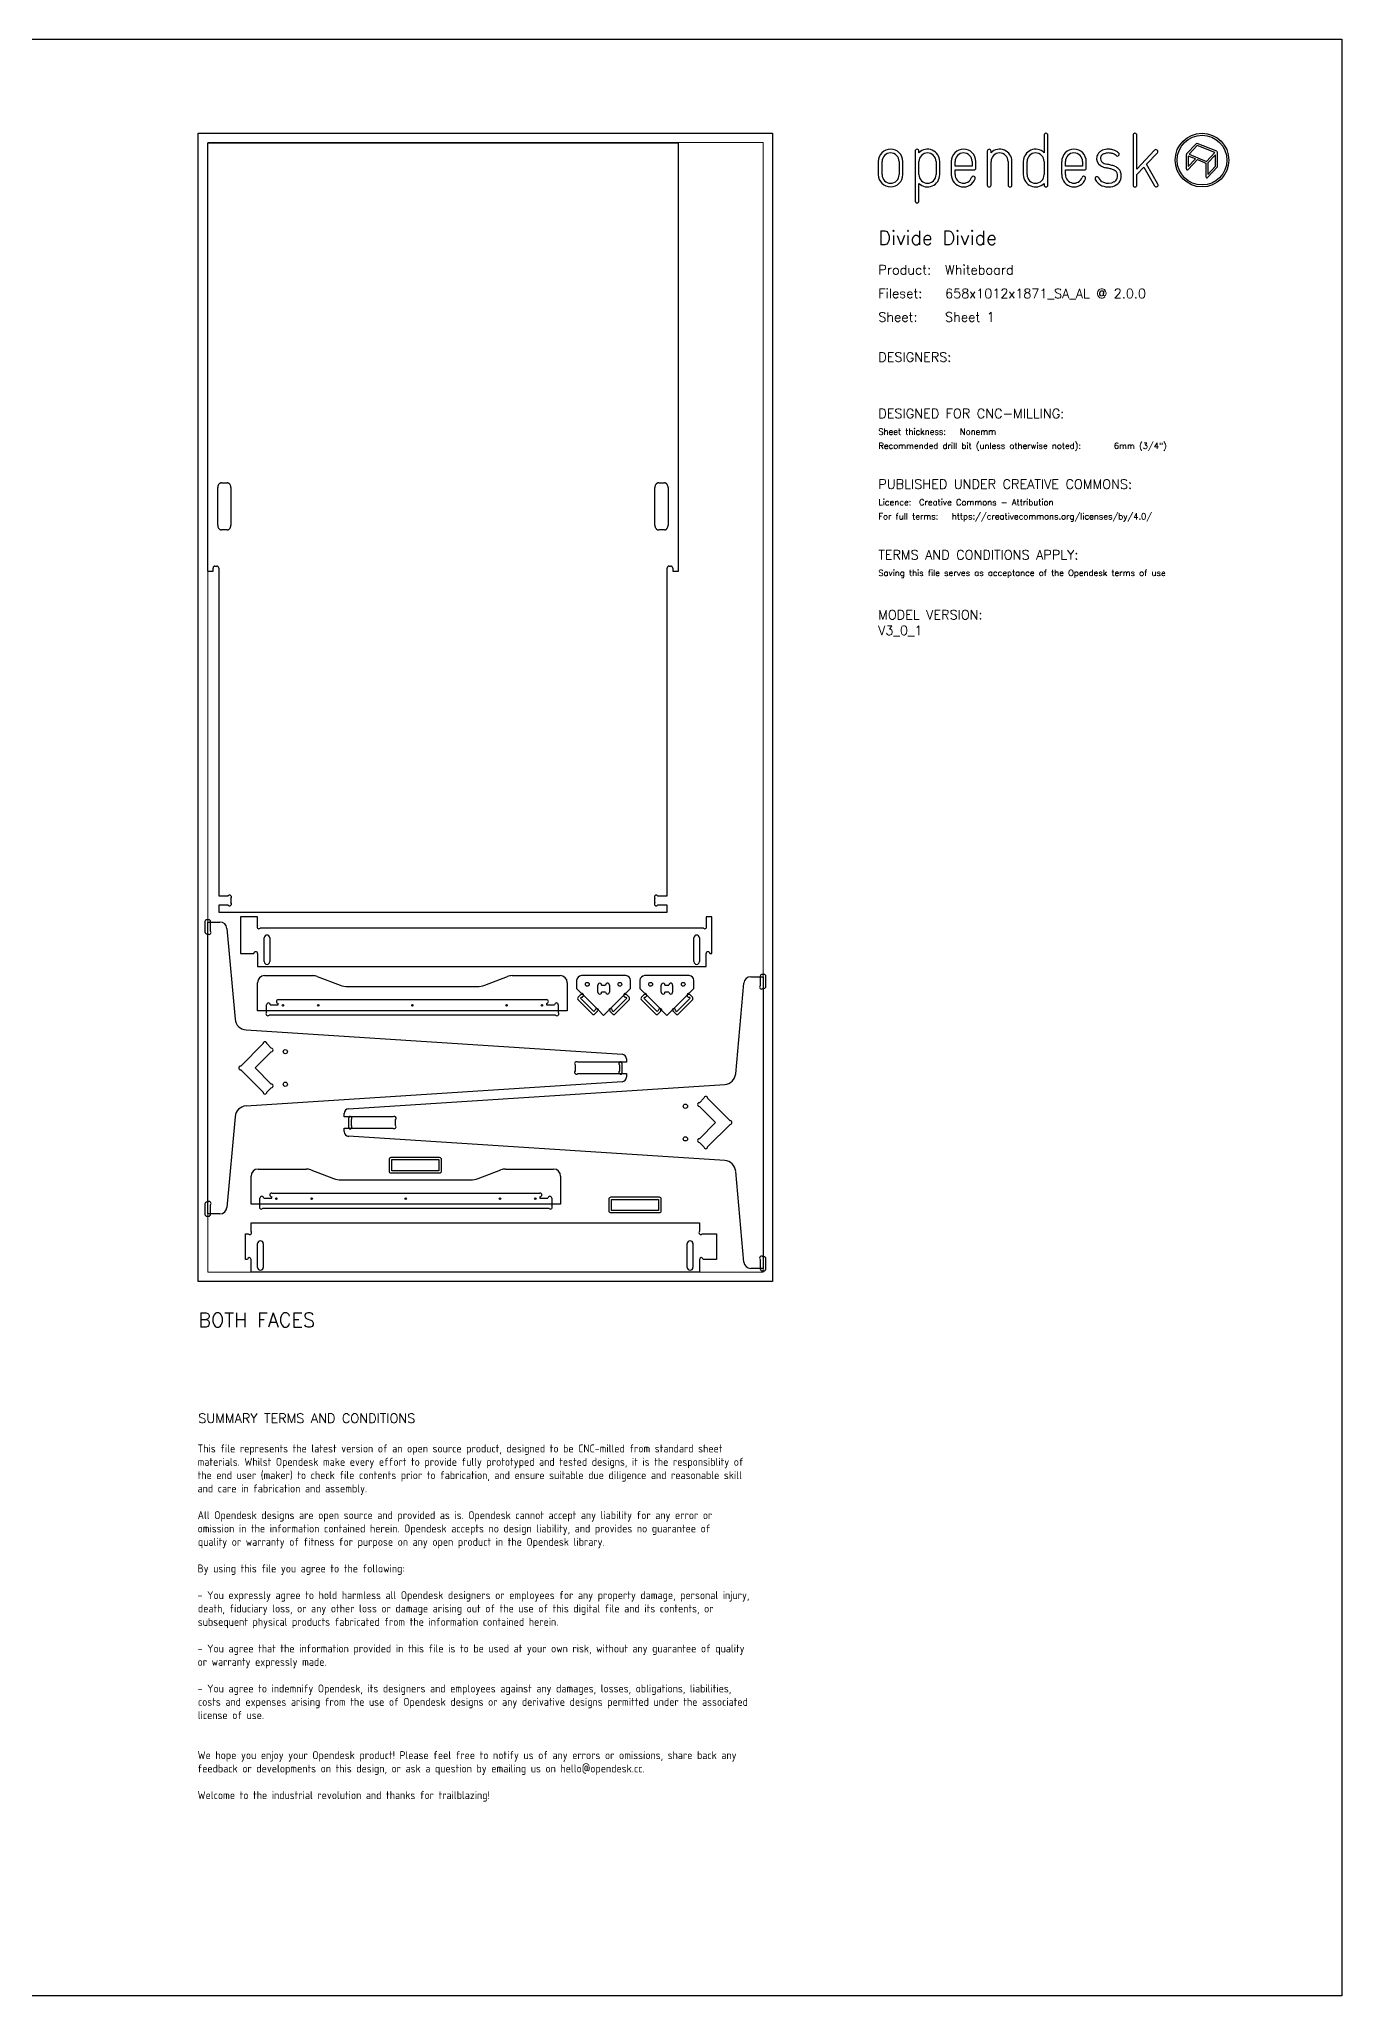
# Model space of a CAD drawing. Header units: millimetres. Extents: x -300 to 5880, y -300 to 4158.
# Drawn here: x 3112 to 5880, y 0 to 4158 of the extents above; entities that cross this region are included whole.
import ezdxf
from ezdxf.enums import TextEntityAlignment as Align

# ---------------------------------------------------------------- set-up
doc = ezdxf.new("R2010")
doc.units = ezdxf.units.MM
doc.layers.add('00-NOPRINT_TEXT', color=7, linetype='Continuous', lineweight=25)
doc.layers.add('00_NOPRINT_TOLERANCE', color=7, linetype='Continuous', lineweight=5)
for name, color, linetype, lineweight, true_color in [('BOARD_$TH-NOMINAL', 3, 'Continuous', 30, 0x00ff00), ('TOP-CUT-INSIDE_12.000MM', 3, 'Continuous', 25, 0x00ff04), ('TOP-CUT-INSIDE_24.000MM', 5, 'Continuous', 25, 0x0300ff), ('TOP-CUT-OUTSIDE_24.000MM', 140, 'Continuous', 25, 0x00a2ff), ('TOP-HOLE-3.000MM-DIAM_24.000MM', 20, 'Continuous', 25, 0xff3b00), ('TOP-HOLE-8.000MM-DIAM_24.000MM', 20, 'Continuous', 25, 0xff3b00), ('TOP-HOLE-9.000MM-DIAM_14.000MM', 220, 'Continuous', 25, 0xff00c7), ('TOP-POCKET-INSIDE_12.000MM', 140, 'Continuous', 25, 0x00b1ff), ('TOP-POCKET-INSIDE_6.000MM', 6, 'Continuous', 25, 0xff00e0), ('TOP-POCKET-INSIDE_9.000MM', 60, 'Continuous', 25, 0xb0ff00)]:
    doc.layers.add(name, color=color, linetype=linetype, lineweight=lineweight, true_color=true_color)
doc.styles.add('OD-ISOCP-17_221', font='isocp.shx')
doc.styles.add('OD-ISOCP-17_222', font='isocp.shx')
doc.styles.add('OD-ISOCP-17_223', font='isocp.shx')
doc.styles.add('OD-ISOCP-17_224', font='isocp.shx')
doc.styles.add('OD-ISOCP-17_225', font='isocp.shx')
doc.styles.add('OD-ISOCP-17_226', font='isocp.shx')
doc.styles.add('OD-ISOCP-17_227', font='isocp.shx')
doc.styles.add('OD-ISOCP-17_228', font='isocp.shx')
doc.styles.add('OD-ISOCP-17_229', font='isocp.shx')
doc.styles.add('OD-ISOCP-17_230', font='isocp.shx')
doc.styles.add('OD-ISOCP-17_231', font='isocp.shx')
doc.styles.add('OD-ISOCP-17_232', font='isocp.shx')
doc.styles.add('OD-ISOCP-17_233', font='isocp.shx')
doc.styles.add('OD-ISOCP-17_234', font='isocp.shx')
doc.styles.add('OD-ISOCP-17_235', font='isocp.shx')
doc.styles.add('OD-ISOCP-17_236', font='isocp.shx')
doc.styles.add('OD-ISOCP-17_237', font='isocp.shx')
doc.styles.add('OD-ISOCP-17_238', font='isocp.shx')
doc.styles.add('OD-ISOCP-17_239', font='isocp.shx')
doc.styles.add('OD-SIMPLEX-13_86', font='simplex.shx')
doc.styles.add('OD-SIMPLEX-20_82', font='simplex.shx')
doc.styles.add('OD-SIMPLEX-20_86', font='simplex.shx')
doc.styles.add('OD-SIMPLEX-20_88', font='simplex.shx')
doc.styles.add('OD-SIMPLEX-30_83', font='simplex.shx')
doc.styles.add('OD-SIMPLEX-30_87', font='simplex.shx')

# ---------------------------------------------------------------- blocks, each defined once
blk = doc.blocks.new('Borders Opendesk_7')
at = {"layer": '00-NOPRINT_TEXT'}
for p, q in [((0, 4158), (5880, 4158)), ((5880, 4158), (5880, 0)), ((5247.4, 3954), (5247.4, 3916.7)), ((5255.3, 3848), (5255.3, 3954)), ((5436.4, 3954), (5436.4, 3848)), ((5444.4, 3881.9), (5444.4, 3954)), ((4973.4, 3920.1), (4973.4, 3814.1)), ((4981.3, 3916.7), (4981.3, 3920.1)), ((5126.6, 3920.1), (5126.6, 3848)), ((5134.5, 3916.7), (5134.5, 3920.1)), ((5482.1, 3922), (5444.4, 3881.9)), ((5464.8, 3892.1), (5487.9, 3916.6)), ((5549.5, 3912.6), (5549.5, 3882.2)), ((5570.5, 3935.8), (5550.1, 3914)), ((5553.7, 3909.6), (5553.7, 3887.4)), ((5568.8, 3903.5), (5553.7, 3909.6)), ((5572.6, 3931.9), (5555.2, 3913.4)), ((5555.2, 3913.4), (5592.6, 3898.3)), ((5610, 3916.9), (5572.6, 3931.9)), ((5614.4, 3919.6), (5572.8, 3936.3)), ((5592.6, 3898.3), (5610, 3916.9)), ((5611.5, 3912.4), (5595.2, 3895.1)), ((5611.5, 3888.1), (5611.5, 3912.4)), ((5615.7, 3887.3), (5615.7, 3917.6)), ((4895, 3898), (4895, 3870.1)), ((4902.9, 3870.1), (4902.9, 3898)), ((4939.3, 3898), (4939.3, 3870.1)), ((4947.3, 3870.1), (4947.3, 3898)), ((4981.3, 3870.1), (4981.3, 3898)), ((5017.7, 3898), (5017.7, 3870.1)), ((5025.6, 3870.1), (5025.6, 3898)), ((5050, 3898), (5050, 3870.1)), ((5058, 3888.1), (5058, 3898)), ((5094.4, 3888.1), (5058, 3888.1)), ((5058, 3870.1), (5058, 3880.1)), ((5058, 3880.1), (5098.3, 3880.1)), ((5094.4, 3898), (5094.4, 3888.1)), ((5102.3, 3884.1), (5102.3, 3898)), ((5134.5, 3848), (5134.5, 3898)), ((5170.9, 3898), (5170.9, 3848)), ((5178.9, 3848), (5178.9, 3898)), ((5203, 3898), (5203, 3870.1)), ((5211, 3870.1), (5211, 3898)), ((5247.4, 3898), (5247.4, 3870.1)), ((5284.6, 3898), (5284.6, 3870.1)), ((5292.6, 3888.1), (5292.6, 3898)), ((5329, 3888.1), (5292.6, 3888.1)), ((5292.6, 3870.1), (5292.6, 3880.1)), ((5292.6, 3880.1), (5332.9, 3880.1)), ((5329, 3898), (5329, 3888.1)), ((5336.9, 3884.1), (5336.9, 3898)), ((5444.4, 3870.4), (5459.1, 3886)), ((5444.4, 3848), (5444.4, 3870.4)), ((5459.1, 3886), (5482.1, 3846)), ((5489, 3850), (5464.8, 3892.1)), ((5553.1, 3880.8), (5572.9, 3901.9)), ((5553.7, 3887.4), (5568.8, 3903.5)), ((5572.9, 3901.9), (5591.1, 3894.5)), ((5591.1, 3894.5), (5591.1, 3865.5)), ((5594.7, 3864.1), (5615.1, 3885.8)), ((5595.2, 3895.1), (5595.2, 3870.7)), ((5595.2, 3870.7), (5611.5, 3888.1)), ((4981.3, 3814.1), (4981.3, 3851.4)), ((5247.4, 3851.4), (5247.4, 3848)), ((5880, 0), (0, 0))]:
    blk.add_line(p, q, dxfattribs=at)
for radius in [57, 52.9]:
    blk.add_circle((5582.9, 3901), radius, dxfattribs=at)
for centre, radius, start, end in [((5251.3, 3954), 3.97, 0, 180), ((5440.4, 3954), 3.97, 0, 180), ((4921.1, 3898), 26.1, 0, 180), ((4921.1, 3898), 18.2, 0, 180), ((4977.3, 3920.1), 3.97, 0, 180), ((4999.5, 3898), 26.1, 0, 134.1316), ((4999.5, 3898), 18.2, 0, 180), ((5076.2, 3898), 26.1, 0, 180), ((5076.2, 3898), 18.2, 0, 180), ((5130.6, 3920.1), 3.97, 0, 180), ((5152.7, 3898), 26.1, 0, 134.1316), ((5152.7, 3898), 18.2, 0, 180), ((5229.2, 3898), 26.1, 45.8684, 180), ((5229.2, 3898), 18.2, 0, 180), ((5310.8, 3898), 26.1, 0, 180), ((5310.8, 3898), 18.2, 0, 180), ((5377.2, 3904.5), 18.3, 167.0964, 235.8453), ((5375.9, 3904.8), 16.9, 150.5139, 167.0489), ((5377.5, 3903.4), 19, 138.9882, 149.267), ((5377.5, 3903.4), 19, 127.9168, 138.9882), ((5380.5, 3899.5), 24, 111.7012, 127.9168), ((5375.9, 3904.8), 8.99, 151.0519, 168.0238), ((5377.5, 3903.4), 11.1, 138.9882, 148.8091), ((5377.5, 3903.4), 11.1, 127.9168, 138.9882), ((5380.5, 3899.5), 16, 111.7012, 127.9168), ((5383.5, 3891.9), 32.1, 90, 111.7012), ((5383.5, 3891.9), 24.2, 90, 111.7012), ((5383.5, 3878.8), 45.3, 80.7104, 90), ((5383.5, 3878.8), 37.3, 80.7104, 90), ((5385.9, 3893.2), 22.7, 71.5035, 80.7104), ((5385.9, 3893.2), 30.7, 71.5035, 80.7104), ((5387.1, 3896.7), 19, 61.0356, 71.5035), ((5387.1, 3896.7), 26.9, 61.0356, 71.5035), ((5387.1, 3896.7), 19, 46.7983, 61.0356), ((5387.1, 3896.7), 26.9, 46.7983, 61.0356), ((5402.8, 3913.5), 3.97, 226.7983, 46.7983), ((5485, 3919.3), 3.97, 316.7135, 136.7135), ((5551.6, 3912.6), 2.06, 136.7696, 180), ((5572, 3934.4), 2.06, 68.0714, 136.7696), ((5613.6, 3917.6), 2.06, 0, 68.0714), ((4921.1, 3870.1), 26.1, 180, 0), ((4921.1, 3870.1), 18.2, 180, 0), ((4999.5, 3870.1), 18.2, 180, 0), ((4999.5, 3870.1), 26.1, 225.8684, 0), ((5076.2, 3870.1), 26.1, 180, 340.0258), ((5076.2, 3870.1), 18.2, 180, 340.0258), ((5098.3, 3884.1), 3.97, 270, 0), ((5229.2, 3870.1), 26.1, 180, 314.1316), ((5229.2, 3870.1), 18.2, 180, 0), ((5310.8, 3870.1), 26.1, 180, 340.0258), ((5310.8, 3870.1), 18.2, 180, 340.0258), ((5332.9, 3884.1), 3.97, 270, 0), ((5377.2, 3904.5), 10.3, 167.9603, 235.8613), ((5382, 3911.6), 26.9, 235.8511, 248.0912), ((5382, 3911.6), 18.9, 235.8511, 248.0912), ((5388.7, 3928.4), 44.9, 248.0912, 257.5385), ((5388.7, 3928.4), 37, 248.0912, 257.5385), ((5300, 3526.6), 366.5, 76.1947, 77.5385), ((5300, 3526.6), 374.5, 76.1947, 77.5385), ((5372.7, 3822.5), 61.9, 69.1442, 76.1947), ((5372.7, 3822.5), 69.8, 69.1442, 76.1947), ((5389.5, 3866.6), 14.6, 38.9291, 69.1442), ((5389.5, 3866.6), 22.5, 38.9291, 69.1442), ((5393.9, 3870.2), 8.99, 17.5834, 38.9291), ((5385.6, 3867.6), 17.6, 343.8033, 17.5834), ((5393.9, 3870.2), 16.9, 17.5834, 38.9291), ((5385.6, 3867.6), 25.5, 343.8033, 17.5834), ((5551.6, 3882.2), 2.06, 180, 316.7696), ((5613.6, 3887.3), 2.06, 316.7696, 0), ((5097, 3862.6), 3.97, 340.0258, 160.0258), ((5130.6, 3848), 3.97, 180, 0), ((5174.9, 3848), 3.97, 180, 0), ((5251.3, 3848), 3.97, 180, 0), ((5331.6, 3862.6), 3.97, 340.0258, 160.0258), ((5359.7, 3861.7), 3.97, 24.786, 204.786), ((5380.2, 3871.2), 26.6, 204.786, 247.9544), ((5380.2, 3871.2), 18.7, 204.786, 247.9544), ((5383.5, 3879.3), 35.4, 247.9544, 298.2026), ((5383.5, 3879.3), 27.4, 247.9544, 298.2026), ((5390.6, 3866.1), 12.5, 298.2026, 343.8033), ((5390.6, 3866.1), 20.4, 298.2026, 343.8033), ((5440.4, 3848), 3.97, 180, 0), ((5485.5, 3848), 3.97, 209.8417, 29.8417), ((5593.2, 3865.5), 2.06, 180, 316.7696), ((4977.3, 3814.1), 3.97, 180, 0)]:
    blk.add_arc(centre, radius, start, end, dxfattribs=at)
at = {"layer": '00_NOPRINT_TOLERANCE', "ltscale": 0.379202}
for p, q in [((3450, 3958), (4670, 3958)), ((3450, 1518), (3450, 3958)), ((4670, 3958), (4670, 1518)), ((4670, 1518), (3450, 1518))]:
    blk.add_line(p, q, dxfattribs=at)
at = {"layer": '00_NOPRINT_TOLERANCE', "ltscale": 0.380876}
for p, q in [((3470, 3938), (4650, 3938)), ((4650, 1538), (3470, 1538))]:
    blk.add_line(p, q, dxfattribs=at)
at = {"layer": '00_NOPRINT_TOLERANCE', "ltscale": 0.380023}
for p, q in [((3470, 1538), (3470, 3938)), ((4650, 3938), (4650, 1538))]:
    blk.add_line(p, q, dxfattribs=at)
at = {"layer": 'BOARD_$TH-NOMINAL'}
for p, q in [((3450, 3958), (4670, 3958)), ((3450, 1518), (3450, 3958)), ((4670, 3958), (4670, 1518)), ((4670, 1518), (3450, 1518))]:
    blk.add_line(p, q, dxfattribs=at)
at = {"layer": '00-NOPRINT_TEXT'}
for s, height, style, p in [('Divide Divide', 30, 'OD-SIMPLEX-30_83', (4895, 3720.9)), ('Product:', 20, 'OD-SIMPLEX-20_82', (4895, 3657.9)), ('Whiteboard', 20, 'OD-SIMPLEX-20_82', (5036.9, 3657.9)), ('Fileset:', 20, 'OD-SIMPLEX-20_82', (4895, 3607.7)), ('658x1012x1871_SA_AL @ 2.0.0', 20, 'OD-SIMPLEX-20_82', (5036.9, 3607.6)), ('Sheet:', 20, 'OD-SIMPLEX-20_82', (4895, 3557.4)), ('Sheet 1', 20, 'OD-SIMPLEX-20_82', (5036.9, 3557.5)), ('DESIGNERS:', 20, 'OD-SIMPLEX-20_82', (4895, 3472.4)), ('DESIGNED FOR CNC-MILLING:', 20, 'OD-SIMPLEX-20_82', (4895, 3352.4)), ('Sheet thickness:', 13, 'OD-SIMPLEX-13_86', (4895, 3317.4)), ('Nonemm', 13, 'OD-SIMPLEX-13_86', (5068.3, 3317.4)), ('Recommended drill bit (unless otherwise noted):', 13, 'OD-SIMPLEX-13_86', (4895, 3287.4)), ('6mm (3/4")', 13, 'OD-SIMPLEX-13_86', (5395.5, 3287.4)), ('PUBLISHED UNDER CREATIVE COMMONS:', 20, 'OD-SIMPLEX-20_82', (4895, 3202.4)), ('Licence:', 13, 'OD-SIMPLEX-13_86', (4895, 3167.4)), ('Creative Commons - Attribution', 13, 'OD-SIMPLEX-13_86', (4981.5, 3167.4)), ('For full terms:', 13, 'OD-SIMPLEX-13_86', (4895, 3137.4)), ('https://creativecommons.org/licenses/by/4.0/', 13, 'OD-SIMPLEX-13_86', (5051.1, 3137.4)), ('TERMS AND CONDITIONS APPLY:', 20, 'OD-SIMPLEX-20_82', (4895, 3052.3)), ('Saving this file serves as acceptance of the Opendesk terms of use ', 13, 'OD-SIMPLEX-13_86', (4895, 3017.3))]:
    blk.add_text(s, height=height, dxfattribs=dict(at, style=style)).set_placement(p)
at = {"layer": '00-NOPRINT_TEXT', "color": 7}
for s, height, style, p in [('BOTH FACES', 30, 'OD-SIMPLEX-30_87', (3450, 1451.3)), ('SUMMARY TERMS AND CONDITIONS', 20, 'OD-SIMPLEX-20_86', (3450, 1237.4))]:
    blk.add_text(s, height=height, dxfattribs=dict(at, style=style)).set_placement(p, align=Align.TOP_LEFT)
for s, style, p in [('This file represents the latest version of an open source product, designed to be CNC-milled from standard sheet', 'OD-ISOCP-17_221', (3448.5, 1154.7)), ('materials. Whilst Opendesk make every effort to provide fully prototyped and tested designs, it is the responsiblity of', 'OD-ISOCP-17_222', (3448.5, 1126.3)), ('the end user (maker) to check file contents prior to fabrication, and ensure suitable due diligence and reasonable skill', 'OD-ISOCP-17_223', (3448.5, 1098)), ('and care in fabrication and assembly.', 'OD-ISOCP-17_224', (3448.5, 1069.7)), ('All Opendesk designs are open source and provided as is. Opendesk cannot accept any liability for any error or', 'OD-ISOCP-17_225', (3448.5, 1013)), ('omission in the information contained herein. Opendesk accepts no design liability, and provides no guarantee of', 'OD-ISOCP-17_226', (3448.5, 984.7)), ('quality or warranty of fitness for purpose on any open product in the Opendesk library.', 'OD-ISOCP-17_227', (3449.1, 956.3)), ('By using this file you agree to the following:', 'OD-ISOCP-17_228', (3448.5, 899.7)), ('- You expressly agree to hold harmless all Opendesk designers or employees for any property damage, personal injury,', 'OD-ISOCP-17_229', (3448.5, 843)), ('death, fiduciary loss, or any other loss or damage arising out of the use of this digital file and its contents, or', 'OD-ISOCP-17_230', (3449.1, 814.7)), ('subsequent physical products fabricated from the information contained herein.', 'OD-ISOCP-17_231', (3449, 786.3)), ('- You agree that the information provided in this file is to be used at your own risk, without any guarantee of quality', 'OD-ISOCP-17_232', (3448.5, 729.7)), ('or warranty expressly made.', 'OD-ISOCP-17_233', (3448.5, 701.3)), ('- You agree to indemnify Opendesk, its designers and employees against any damages, losses, obligations, liabilities,', 'OD-ISOCP-17_234', (3448.5, 644.7)), ('costs and expenses arising from the use of Opendesk designs or any derivative designs permitted under the associated', 'OD-ISOCP-17_235', (3449.1, 616.3)), ('license of use.', 'OD-ISOCP-17_236', (3448.8, 588)), ('We hope you enjoy your Opendesk product! Please feel free to notify us of any errors or omissions, share back any', 'OD-ISOCP-17_237', (3448.5, 503)), ('feedback or developments on this design, or ask a question by emailing us on hello@opendesk.cc.', 'OD-ISOCP-17_238', (3448.5, 474.7)), ('Welcome to the industrial revolution and thanks for trailblazing!', 'OD-ISOCP-17_239', (3448.5, 418))]:
    blk.add_text(s, height=17, dxfattribs=dict(at, style=style)).set_placement(p)

msp = doc.modelspace()

# ---------------------------------------------------------------- linework, layer by layer
at = {"layer": 'TOP-CUT-INSIDE_12.000MM'}
for p, q in [((3464, 2282.8), (3464, 2260.8)), ((3472, 2286.8), (3468, 2286.8)), ((3468, 2256.8), (3470.3, 2256.8)), ((3476, 2262.4), (3476, 2282.8)), ((4644, 2166.7), (4644, 2146.4)), ((4652, 2170.7), (4648, 2170.7)), ((4656, 2144.7), (4656, 2166.7)), ((4262.1, 2126.9), (4257.2, 2121.9)), ((4297.5, 2097.2), (4267.8, 2126.9)), ((4354.8, 2126.9), (4325.1, 2097.2)), ((4365.4, 2121.9), (4360.4, 2126.9)), ((4396.7, 2126.9), (4391.7, 2121.9)), ((4432, 2097.2), (4402.3, 2126.9)), ((4489.3, 2126.9), (4459.6, 2097.2)), ((4499.9, 2121.9), (4495, 2126.9)), ((4649.7, 2140.7), (4652, 2140.7)), ((4257.2, 2116.3), (4286.9, 2086.6)), ((4292.5, 2086.6), (4297.5, 2091.5)), ((4325.1, 2091.5), (4330, 2086.6)), ((4335.7, 2086.6), (4365.4, 2116.3)), ((4391.7, 2116.3), (4421.4, 2086.6)), ((4427.1, 2086.6), (4432, 2091.5)), ((4459.6, 2091.5), (4464.6, 2086.6)), ((4470.2, 2086.6), (4499.9, 2116.3)), ((4250.8, 1978.1), (4250.8, 1965.4)), ((4346.8, 1983.8), (4256.5, 1983.8)), ((4256.5, 1959.8), (4346.8, 1959.8)), ((4350.8, 1963.8), (4350.8, 1979.8)), ((3769.2, 1863.7), (3769.2, 1847.7)), ((3863.5, 1867.7), (3773.2, 1867.7)), ((3773.2, 1843.7), (3863.5, 1843.7)), ((3869.2, 1849.4), (3869.2, 1862.1)), ((3464, 1682.8), (3464, 1660.8)), ((3470.3, 1686.8), (3468, 1686.8)), ((3476, 1660.8), (3476, 1681.1)), ((3468, 1656.8), (3472, 1656.8)), ((4644, 1565.1), (4644, 1544.7)), ((4648, 1540.7), (4652, 1540.7)), ((4652, 1570.7), (4649.7, 1570.7)), ((4656, 1544.7), (4656, 1566.7))]:
    msp.add_line(p, q, dxfattribs=at)
for centre, start, end in [((3468, 2282.8), 90, 180), ((3468, 2260.8), 180, 270), ((3473.2, 2259.6), 225, 45), ((3472, 2282.8), 0, 90), ((4648, 2166.7), 90, 180), ((4652, 2166.7), 0, 90), ((4260, 2119.1), 135, 225), ((4265, 2124), 45, 135), ((4357.6, 2124), 45, 135), ((4362.5, 2119.1), 315, 45), ((4394.6, 2119.1), 135, 225), ((4399.5, 2124), 45, 135), ((4492.1, 2124), 45, 135), ((4497.1, 2119.1), 315, 45), ((4646.8, 2143.5), 135, 315), ((4652, 2144.7), 270, 0), ((4289.7, 2089.4), 225, 315), ((4294.7, 2094.3), 315, 45), ((4327.9, 2094.3), 135, 225), ((4332.8, 2089.4), 225, 315), ((4424.3, 2089.4), 225, 315), ((4429.2, 2094.3), 315, 45), ((4462.4, 2094.3), 135, 225), ((4467.4, 2089.4), 225, 315), ((4253.6, 1981), 45, 225), ((4253.6, 1962.6), 134.9999, 315), ((4346.8, 1979.8), 0, 90), ((4346.8, 1963.8), 270, 0), ((3773.2, 1863.7), 90, 180), ((3773.2, 1847.7), 180, 270), ((3866.4, 1864.9), 314.9999, 135), ((3866.4, 1846.5), 225, 45), ((3468, 1682.8), 90, 180), ((3473.2, 1684), 315, 135), ((3468, 1660.8), 180, 270), ((3472, 1660.8), 270, 0), ((4646.8, 1567.9), 45, 225), ((4648, 1544.7), 180, 270), ((4652, 1566.7), 0, 90), ((4652, 1544.7), 270, 0)]:
    msp.add_arc(centre, 4, start, end, dxfattribs=at)
at = {"layer": 'TOP-CUT-INSIDE_24.000MM'}
for p, q in [((3491.3, 3125.1), (3491.3, 3205.1)), ((3499.3, 3215.1), (3511.3, 3215.1)), ((3519.3, 3205.1), (3519.3, 3125.1)), ((4420.3, 3125.1), (4420.3, 3205.1)), ((4428.3, 3215.1), (4440.3, 3215.1)), ((4448.3, 3205.1), (4448.3, 3125.1)), ((3511.3, 3115.1), (3499.3, 3115.1)), ((4440.3, 3115.1), (4428.3, 3115.1)), ((4299.1, 2132.8), (4299.1, 2148)), ((4307.1, 2148), (4315.5, 2148)), ((4315.5, 2132.8), (4307.1, 2132.8)), ((4323.5, 2148), (4323.5, 2132.8)), ((4433.6, 2132.8), (4433.6, 2148)), ((4441.6, 2148), (4450, 2148)), ((4450, 2132.8), (4441.6, 2132.8)), ((4458, 2148), (4458, 2132.8)), ((3540.1, 1975.8), (3587.7, 2023.4)), ((3605.1, 2006), (3570.9, 1971.8)), ((3595.7, 2023.4), (3605.1, 2014)), ((3587.7, 1920.2), (3540.1, 1967.8)), ((3570.9, 1971.8), (3605.1, 1937.6)), ((3605.1, 1929.6), (3595.7, 1920.2)), ((4514.9, 1897.9), (4524.3, 1907.3)), ((4549.1, 1855.7), (4514.9, 1889.9)), ((4532.3, 1907.3), (4579.9, 1859.7)), ((4514.9, 1821.5), (4549.1, 1855.7)), ((4579.9, 1851.7), (4532.3, 1804.1)), ((4524.3, 1804.1), (4514.9, 1813.5))]:
    msp.add_line(p, q, dxfattribs=at)
for centre, radius, start, end in [((3503.8, 3205.1), 12.5, 171.4333, 180), ((3503.2, 3205.2), 11.9, 162.4263, 171.4333), ((3502.6, 3205.3), 11.3, 152.6677, 162.4263), ((3501.2, 3206.1), 9.74, 141.3402, 152.6677), ((3500.6, 3206.6), 8.89, 129.9288, 141.3402), ((3499.6, 3207.7), 7.45, 116.3291, 129.9288), ((3499.4, 3208.2), 6.9, 103.6502, 116.3291), ((3499.3, 3208.7), 6.41, 90, 103.6502), ((3511.3, 3208.7), 6.41, 76.3499, 90), ((3511.2, 3208.2), 6.9, 63.6709, 76.3499), ((3510.9, 3207.7), 7.45, 50.0712, 63.6709), ((3510, 3206.6), 8.89, 38.6598, 50.0712), ((3509.3, 3206.1), 9.74, 27.3323, 38.6598), ((3507.9, 3205.3), 11.3, 17.5737, 27.3323), ((3507.4, 3205.2), 11.9, 8.5667, 17.5737), ((3506.8, 3205.1), 12.5, 0, 8.5667), ((4432.8, 3205.1), 12.5, 171.4333, 180), ((4432.2, 3205.2), 11.9, 162.4263, 171.4333), ((4431.6, 3205.3), 11.3, 152.6677, 162.4263), ((4430.2, 3206.1), 9.74, 141.3402, 152.6677), ((4429.6, 3206.6), 8.89, 129.9288, 141.3402), ((4428.6, 3207.7), 7.45, 116.3291, 129.9288), ((4428.4, 3208.2), 6.9, 103.6501, 116.3291), ((4428.3, 3208.7), 6.41, 90, 103.6501), ((4440.3, 3208.7), 6.41, 76.3498, 90), ((4440.2, 3208.2), 6.9, 63.6709, 76.3498), ((4439.9, 3207.7), 7.45, 50.0712, 63.6709), ((4439, 3206.6), 8.89, 38.6598, 50.0712), ((4438.3, 3206.1), 9.74, 27.3323, 38.6598), ((4436.9, 3205.3), 11.3, 17.5737, 27.3323), ((4436.4, 3205.2), 11.9, 8.5667, 17.5737), ((4435.8, 3205.1), 12.5, 0, 8.5667), ((3503.8, 3125.1), 12.5, 180, 188.5667), ((3503.2, 3125), 11.9, 188.5667, 197.5737), ((3502.6, 3124.8), 11.3, 197.5737, 207.3323), ((3501.2, 3124.1), 9.74, 207.3323, 218.6598), ((3509.3, 3124.1), 9.74, 321.3402, 332.6677), ((3507.9, 3124.8), 11.3, 332.6677, 342.4263), ((3507.4, 3125), 11.9, 342.4263, 351.4333), ((3506.8, 3125.1), 12.5, 351.4333, 0), ((4432.8, 3125.1), 12.5, 180, 188.5667), ((4432.2, 3125), 11.9, 188.5667, 197.5737), ((4431.6, 3124.8), 11.3, 197.5737, 207.3323), ((4430.2, 3124.1), 9.74, 207.3323, 218.6598), ((4438.3, 3124.1), 9.74, 321.3402, 332.6677), ((4436.9, 3124.8), 11.3, 332.6677, 342.4263), ((4436.4, 3125), 11.9, 342.4263, 351.4333), ((4435.8, 3125.1), 12.5, 351.4333, 0), ((3500.6, 3123.6), 8.89, 218.6598, 230.0712), ((3499.6, 3122.4), 7.45, 230.0712, 243.6709), ((3499.4, 3122), 6.9, 243.6709, 256.3498), ((3499.3, 3121.5), 6.41, 256.3498, 270), ((3511.3, 3121.5), 6.41, 270, 283.6502), ((3511.2, 3122), 6.9, 283.6502, 296.3291), ((3510.9, 3122.4), 7.45, 296.3291, 309.9288), ((3510, 3123.6), 8.89, 309.9288, 321.3402), ((4429.6, 3123.6), 8.89, 218.6598, 230.0712), ((4428.6, 3122.4), 7.45, 230.0712, 243.6709), ((4428.4, 3122), 6.9, 243.6709, 256.3498), ((4428.3, 3121.5), 6.41, 256.3498, 270), ((4440.3, 3121.5), 6.41, 270, 283.6502), ((4440.2, 3122), 6.9, 283.6502, 296.3291), ((4439.9, 3122.4), 7.45, 296.3291, 309.9288), ((4439, 3123.6), 8.89, 309.9288, 321.3402), ((4303.1, 2148), 4, 359.9999, 180), ((4303.1, 2132.8), 4, 179.9999, 0), ((4319.5, 2148), 4, 0, 180), ((4319.5, 2132.8), 4, 180, 0), ((4437.6, 2148), 4, 359.9999, 180), ((4437.6, 2132.8), 4, 179.9999, 0), ((4454, 2148), 4, 0, 180), ((4454, 2132.8), 4, 180, 0), ((3591.7, 2023.4), 4, 0, 180), ((3605.1, 2010), 4, 269.9913, 90.0087), ((3540.1, 1971.8), 4, 90, 270), ((3591.7, 1920.2), 4, 180, 0), ((3605.1, 1933.6), 4, 269.9913, 90.0087), ((4514.9, 1893.9), 4, 89.9913, 270.0087), ((4528.3, 1907.3), 4, 0, 180), ((4579.9, 1855.7), 4, 270, 90), ((4514.9, 1817.5), 4, 89.9913, 270.0087), ((4528.3, 1804.1), 4, 180, 0)]:
    msp.add_arc(centre, radius, start, end, dxfattribs=at)
at = {"layer": 'TOP-CUT-OUTSIDE_24.000MM'}
for p, q in [((3469.3, 3936.6), (3469.3, 3027.1)), ((4470.3, 3936.6), (3469.3, 3936.6)), ((4470.3, 3027.1), (4470.3, 3936.6)), ((3485.3, 3038.1), (3489.3, 3038.1)), ((4450.3, 3038.1), (4454.3, 3038.1)), ((3469.3, 3027.1), (3481.3, 3027.1)), ((3481.3, 3027.1), (3481.3, 3034.1)), ((3493.3, 3034.1), (3493.3, 2337.6)), ((4446.3, 2337.6), (4446.3, 3034.1)), ((4458.3, 3034.1), (4458.3, 3027.1)), ((4458.3, 3027.1), (4470.3, 3027.1)), ((3493.3, 2337.6), (3513.6, 2337.6)), ((3519.3, 2332), (3519.3, 2323.3)), ((4420.3, 2323.3), (4420.3, 2332)), ((4425.9, 2337.6), (4446.3, 2337.6)), ((3513.6, 2317.6), (3493.3, 2317.6)), ((3493.3, 2317.6), (3493.3, 2302.6)), ((3493.3, 2302.6), (4446.3, 2302.6)), ((3576, 2292.7), (3540, 2292.7)), ((3540, 2292.7), (3540, 2214.7)), ((3576, 2274.4), (3576, 2292.7)), ((4446.3, 2317.6), (4425.9, 2317.6)), ((4446.3, 2302.6), (4446.3, 2317.6)), ((4541, 2292.7), (4529, 2292.7)), ((4529, 2292.7), (4529, 2274.4)), ((4541, 2214.7), (4541, 2292.7)), ((3470, 2281.8), (3496, 2281.8)), ((3470, 1661.8), (3470, 2281.8)), ((3510.9, 2268.1), (3528.1, 2075.4)), ((4523.3, 2268.7), (3581.7, 2268.7)), ((3540, 2214.7), (3568, 2214.7)), ((3576, 2214.8), (3576, 2187.7)), ((4529, 2187.7), (4529, 2214.7)), ((4537, 2214.7), (4541, 2214.7)), ((3576, 2187.7), (4529, 2187.7)), ((3591, 2167.9), (3693.3, 2167.9)), ((3702.8, 2166.2), (3751.4, 2147.7)), ((4058.6, 2147.7), (4107.2, 2166.2)), ((4116.7, 2167.9), (4219, 2167.9)), ((4358.5, 2167.9), (4264, 2167.9)), ((4493.1, 2167.9), (4398.5, 2167.9)), ((4624, 2165.7), (4650, 2165.7)), ((4650, 2165.7), (4650, 1545.7)), ((3576, 2092.9), (3576, 2152.9)), ((3767.4, 2144.9), (4042.6, 2144.9)), ((4234, 2152.9), (4234, 2092.9)), ((4254, 2157.9), (4254, 2140.6)), ((4254, 2140.6), (4264.5, 2130.2)), ((4264.5, 2122.2), (4262.1, 2119.8)), ((4358, 2130.2), (4368.5, 2140.6)), ((4360.4, 2119.8), (4358, 2122.2)), ((4368.5, 2140.6), (4368.5, 2157.9)), ((4388.5, 2157.9), (4388.5, 2140.6)), ((4388.5, 2140.6), (4399, 2130.2)), ((4399, 2122.2), (4396.7, 2119.8)), ((4492.6, 2130.2), (4503.1, 2140.6)), ((4495, 2119.8), (4492.6, 2122.2)), ((4503.1, 2140.6), (4503.1, 2157.9)), ((4591.9, 1959.3), (4609.1, 2152)), ((4234, 2092.9), (3576, 2092.9)), ((4262.1, 2119.8), (4290.4, 2091.5)), ((4290.4, 2091.5), (4292.8, 2093.9)), ((4300.8, 2093.9), (4311.3, 2083.4)), ((4311.3, 2083.4), (4321.8, 2093.9)), ((4329.8, 2093.9), (4332.1, 2091.5)), ((4332.1, 2091.5), (4360.4, 2119.8)), ((4396.7, 2119.8), (4425, 2091.5)), ((4425, 2091.5), (4427.3, 2093.9)), ((4435.3, 2093.9), (4445.8, 2083.4)), ((4445.8, 2083.4), (4456.3, 2093.9)), ((4464.3, 2093.9), (4466.7, 2091.5)), ((4466.7, 2091.5), (4495, 2119.8)), ((3551.4, 2052.7), (4350.5, 2001)), ((4344.8, 1978.1), (4344.8, 1965.4)), ((4359.8, 1983.8), (4350.5, 1983.8)), ((4350.5, 1959.8), (4359.8, 1959.8)), ((4359.8, 1991), (4359.8, 1983.8)), ((4359.8, 1959.8), (4359.8, 1952.5)), ((4350.5, 1942.5), (3551.4, 1890.9)), ((3769.5, 1885), (4568.6, 1936.6)), ((3760.2, 1867.7), (3760.2, 1875)), ((3528.1, 1868.2), (3510.9, 1675.5)), ((3769.5, 1867.7), (3760.2, 1867.7)), ((3760.2, 1843.7), (3769.5, 1843.7)), ((3760.2, 1836.4), (3760.2, 1843.7)), ((3775.2, 1849.4), (3775.2, 1862.1)), ((4568.6, 1774.8), (3769.5, 1826.5)), ((3577, 1757), (3679.3, 1757)), ((3688.8, 1755.3), (3737.4, 1736.8)), ((3861.1, 1777), (3961.1, 1777)), ((3861.1, 1753), (3861.1, 1777)), ((3961.1, 1753), (3861.1, 1753)), ((3961.1, 1777), (3961.1, 1753)), ((4044.6, 1736.8), (4093.2, 1755.3)), ((4102.7, 1757), (4205, 1757)), ((4609.1, 1559.4), (4591.9, 1752.1)), ((3562, 1682), (3562, 1742)), ((3753.4, 1734), (4028.6, 1734)), ((4220, 1742), (4220, 1682)), ((4220, 1682), (3562, 1682)), ((4328.1, 1668.6), (4328.1, 1692.6)), ((4328.1, 1692.6), (4428.1, 1692.6)), ((4428.1, 1668.6), (4328.1, 1668.6)), ((4428.1, 1692.6), (4428.1, 1668.6)), ((3496, 1661.8), (3470, 1661.8)), ((3562, 1643), (4515, 1643)), ((3562, 1624.7), (3562, 1643)), ((4515, 1643), (4515, 1624.7)), ((3550, 1619), (3556.3, 1619)), ((3550, 1565), (3550, 1619)), ((4520.7, 1619), (4551, 1619)), ((4551, 1619), (4551, 1565)), ((3554.6, 1565), (3550, 1565)), ((3562, 1538), (3562, 1565)), ((4515, 1565), (4515, 1538)), ((4551, 1565), (4522.5, 1565)), ((4650, 1545.7), (4624, 1545.7)), ((4515, 1538), (3562, 1538))]:
    msp.add_line(p, q, dxfattribs=at)
for centre, radius, start, end in [((3485.3, 3034.1), 4, 90, 180), ((3489.3, 3034.1), 4, 0, 90), ((4450.3, 3034.1), 4, 90, 180), ((4454.3, 3034.1), 4, 0, 90), ((3516.5, 2334.8), 4, 314.9913, 135.0087), ((4423.1, 2334.8), 4, 44.9913, 225.0087), ((3516.5, 2320.5), 4, 224.9913, 45.0087), ((4423.1, 2320.5), 4, 134.9913, 315.0087), ((3496, 2266.8), 15, 5.0795, 90), ((3578.8, 2271.6), 4, 135, 315), ((4526.2, 2271.6), 4, 225, 45), ((3572, 2214.7), 4, 0.4045, 179.6862), ((4533, 2214.7), 4, 0, 180), ((3591, 2152.9), 15, 90, 180), ((3693.4, 2140.7), 27.2, 69.5729, 90.2091), ((4116.7, 2140.2), 27.7, 90, 110.2181), ((4219, 2152.9), 15, 0, 90), ((4264, 2157.9), 10, 90, 180), ((4358.5, 2157.9), 10, 0, 89.9998), ((4398.5, 2157.9), 10, 90, 180), ((4493.1, 2157.9), 10, 0, 89.9998), ((4624, 2150.7), 15, 90, 174.9198), ((3767.2, 2190.1), 45.3, 249.5729, 270.2091), ((4042.8, 2190.1), 45.3, 269.7909, 290.4271), ((4264.5, 2126.2), 4, 270, 90), ((4358, 2126.2), 4, 90, 270), ((4399, 2126.2), 4, 270, 90), ((4492.6, 2126.2), 4, 90, 270), ((4296.8, 2093.9), 4, 0, 180), ((4325.8, 2093.9), 4, 0, 180), ((4431.3, 2093.9), 4, 0, 180), ((4460.3, 2093.9), 4, 0, 180), ((3553, 2077.6), 25, 185.0796, 266.303), ((4349.8, 1991), 10, 0, 86.3033), ((4347.6, 1981), 4, 44.9913, 225.0087), ((4347.6, 1962.6), 4, 134.9913, 315.0087), ((4567, 1961.5), 25, 273.697, 354.9204), ((4349.8, 1952.5), 10, 273.697, 0), ((3553, 1866), 25, 93.697, 174.9204), ((3770.2, 1875), 10, 93.697, 180), ((3770.2, 1836.4), 10, 180, 266.3033), ((3772.4, 1864.9), 4, 314.9913, 135.0087), ((3772.4, 1846.5), 4, 224.9913, 45.0087), ((3577, 1742), 15, 90, 180), ((3679.4, 1729.8), 27.2, 69.5729, 90.2091), ((4102.7, 1729.3), 27.7, 90, 110.2181), ((4205, 1742), 15, 0, 90), ((4567, 1749.9), 25, 5.0796, 86.303), ((3753.2, 1779.3), 45.3, 249.5729, 270.2091), ((4028.8, 1779.3), 45.3, 269.7909, 290.4271), ((3496, 1676.8), 15, 270, 354.9198), ((3559.2, 1621.8), 4, 224.9957, 45.0043), ((4517.8, 1621.8), 4, 135, 315), ((3558.3, 1565), 3.71, 0, 180), ((4518.8, 1565), 3.76, 0, 180), ((4624, 1560.7), 15, 185.0795, 270)]:
    msp.add_arc(centre, radius, start, end, dxfattribs=at)
at = {"layer": 'TOP-HOLE-3.000MM-DIAM_24.000MM'}
for centre in [(3629.9, 2104.9), (3704.9, 2104.9), (3905, 2104.9), (4105.1, 2104.9), (4180.1, 2104.9), (3615.9, 1694), (3690.9, 1694), (3891, 1694), (4091.1, 1694), (4166.1, 1694)]:
    msp.add_circle(centre, 1.5, dxfattribs=at)
at = {"layer": 'TOP-HOLE-8.000MM-DIAM_24.000MM'}
for centre in [(4276.6, 2149.6), (4345.9, 2149.6), (4411.2, 2149.6), (4480.5, 2149.6)]:
    msp.add_circle(centre, 4, dxfattribs=at)
at = {"layer": 'TOP-HOLE-9.000MM-DIAM_14.000MM'}
for centre in [(3634.9, 2006.4), (3634.9, 1937.1), (4485.1, 1890.4), (4485.1, 1821.1)]:
    msp.add_circle(centre, 4.5, dxfattribs=at)
at = {"layer": 'TOP-POCKET-INSIDE_12.000MM'}
for points in [[(3962.1, 1782, -0.414214), (3966.1, 1778), (3966.1, 1752, -0.414214), (3962.1, 1748), (3860.1, 1748, -0.414214), (3856.1, 1752), (3856.1, 1778, -0.414214), (3860.1, 1782)], [(4323.1, 1693.6, -0.414214), (4327.1, 1697.6), (4429.1, 1697.6, -0.414214), (4433.1, 1693.6), (4433.1, 1667.6, -0.414214), (4429.1, 1663.6), (4327.1, 1663.6, -0.414214), (4323.1, 1667.6)]]:
    msp.add_lwpolyline(points, format="xyb", close=True, dxfattribs=at)
at = {"layer": 'TOP-POCKET-INSIDE_6.000MM'}
for p, q in [((3595, 2089.5), (3595, 2105.9)), ((4209.3, 2083.9), (3600.7, 2083.9)), ((3603, 2105.9), (3620, 2105.9)), ((3620, 2116.9), (4190, 2116.9)), ((3620, 2105.9), (3620, 2108.9)), ((4190, 2108.9), (4190, 2105.9)), ((4190, 2105.9), (4207, 2105.9)), ((4215, 2105.9), (4215, 2089.5)), ((3606, 1706), (4176, 1706)), ((3581, 1678.7), (3581, 1695)), ((4195.3, 1673), (3586.7, 1673)), ((3589, 1695), (3606, 1695)), ((3606, 1695), (3606, 1698)), ((4176, 1698), (4176, 1695)), ((4176, 1695), (4193, 1695)), ((4201, 1695), (4201, 1678.7))]:
    msp.add_line(p, q, dxfattribs=at)
for centre, start, end in [((3597.8, 2086.7), 135, 315), ((3599, 2105.9), 0, 180), ((3620, 2112.9), 90, 270), ((4190, 2112.9), 270, 90), ((4211, 2105.9), 0, 180), ((4212.2, 2086.7), 225, 45), ((3606, 1702), 90, 270), ((4176, 1702), 270, 90), ((3583.8, 1675.8), 135, 315), ((3585, 1695), 0, 180), ((4197, 1695), 0, 180), ((4198.2, 1675.8), 225, 45)]:
    msp.add_arc(centre, 4, start, end, dxfattribs=at)
at = {"layer": 'TOP-POCKET-INSIDE_9.000MM'}
for p, q in [((3590, 2197.7), (3590, 2248.2)), ((3602, 2248.2), (3602, 2197.7)), ((4503, 2197.7), (4503, 2248.2)), ((4515, 2248.2), (4515, 2197.7)), ((3576, 1548), (3576, 1598.5)), ((3588, 1598.5), (3588, 1548)), ((4489, 1548), (4489, 1598.5)), ((4501, 1598.5), (4501, 1548))]:
    msp.add_line(p, q, dxfattribs=at)
for centre, start, end in [((3596, 2248.2), 0, 180), ((4509, 2248.2), 0, 180), ((3596, 2197.7), 180, 0), ((4509, 2197.7), 180, 360), ((3582, 1598.5), 0, 180), ((4495, 1598.5), 0, 180), ((3582, 1548), 180, 0), ((4495, 1548), 180, 0)]:
    msp.add_arc(centre, 6, start, end, dxfattribs=at)

# ---------------------------------------------------------------- block references
msp.add_blockref('Borders Opendesk_7', (0, 0))

# ---------------------------------------------------------------- texts
at = {"insert": (4894.6, 2944.9), "char_height": 20, "width": 292.308, "attachment_point": 1, "style": 'OD-SIMPLEX-20_88'}
msp.add_mtext('MODEL VERSION:\\PV3_0_1', dxfattribs=at)

doc.saveas('drawing.dxf')
